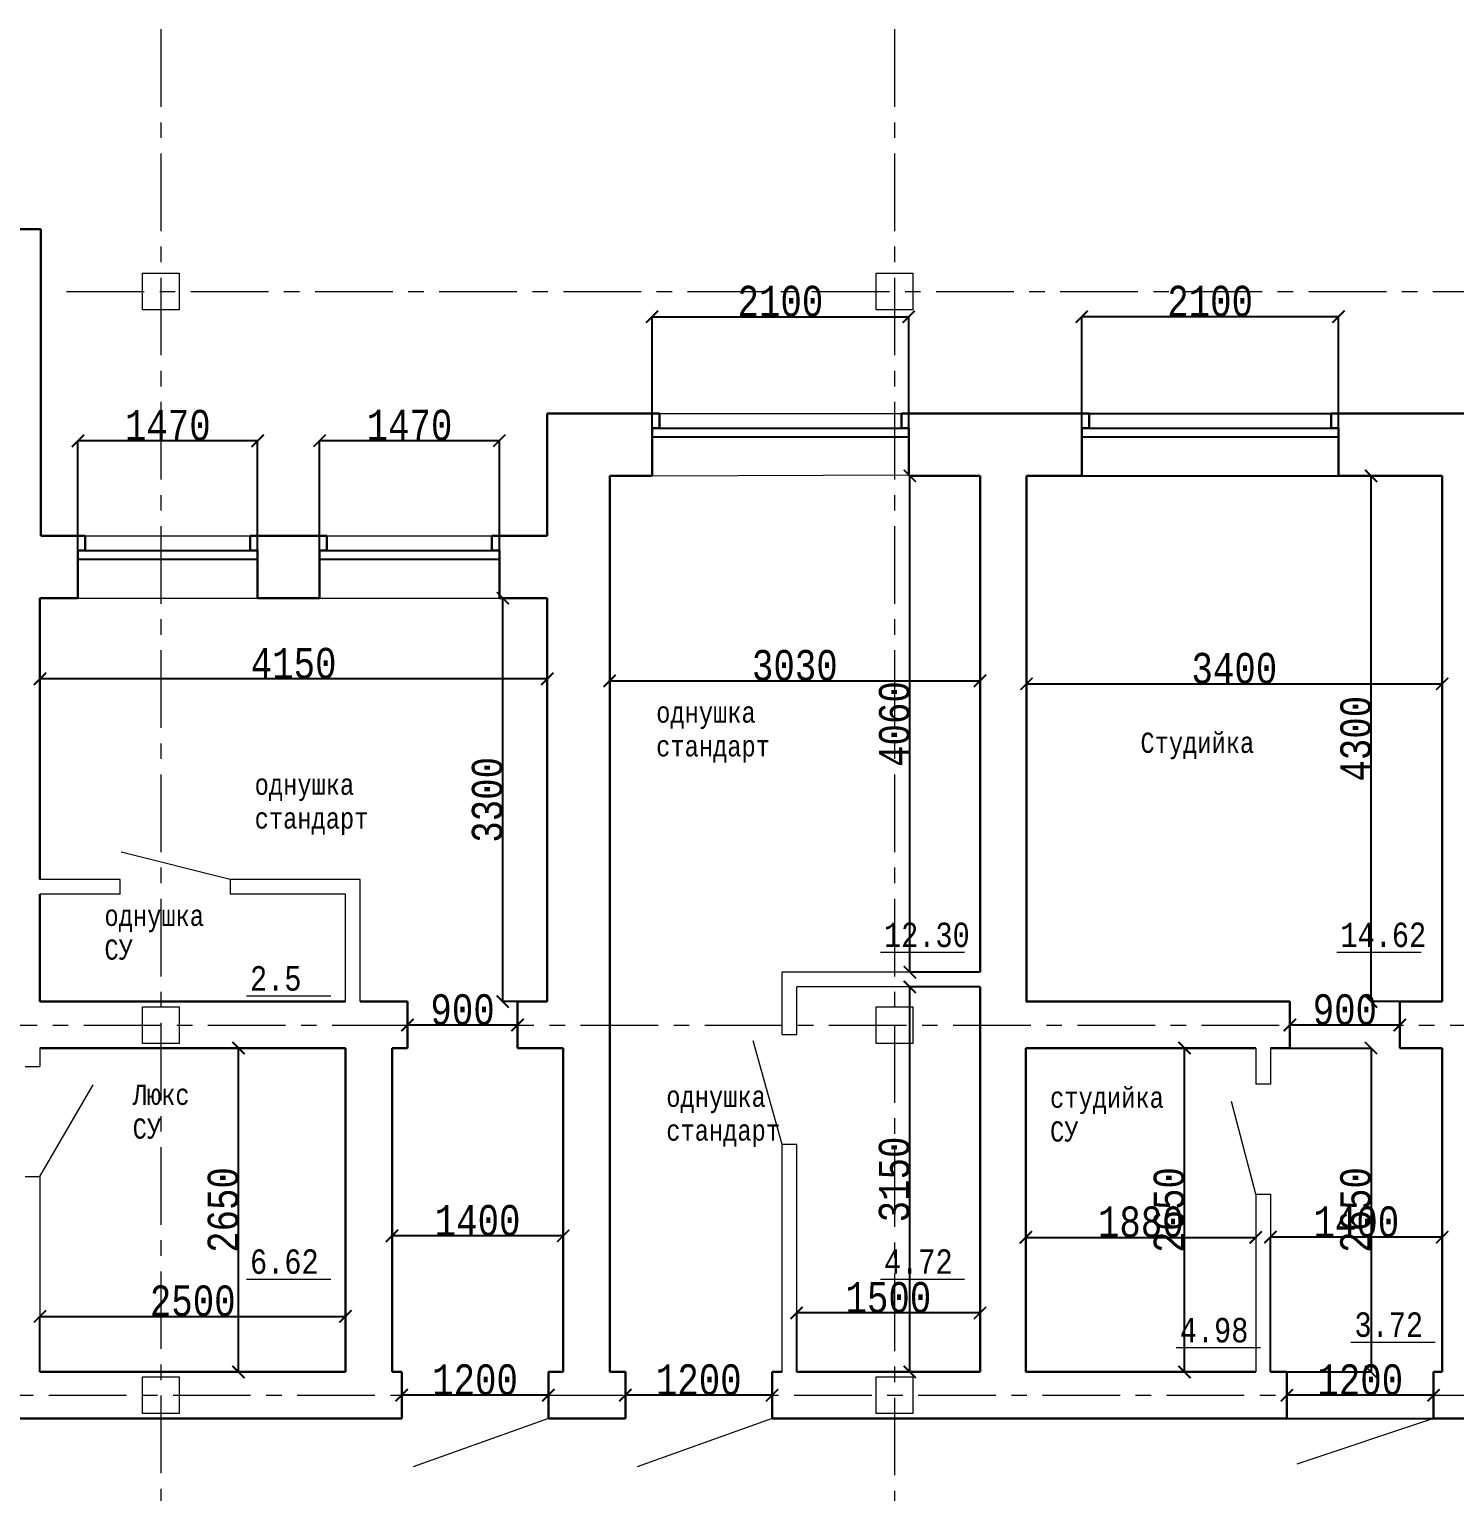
# Model space of a CAD drawing. Header units: millimetres. Extents: x -689206 to 4969298, y -1019800 to 703299.
# Drawn here: x 335477 to 347137, y 689342 to 701305 of the extents above; entities that cross this region are included whole.
import ezdxf

# ---------------------------------------------------------------- set-up
doc = ezdxf.new("R2010")
doc.units = ezdxf.units.MM
doc.linetypes.add('осеваяX2', pattern=[101.6, 63.5, -12.7, 12.7, -12.7])
for name, color, linetype, lineweight in [('несущие', 7, 'Continuous', 30), ('ПЕРЕГОРОДКИ', 252, 'Continuous', 9), ('РАЗМЕРЫ', 7, 'Continuous', 9), ('стены', 7, 'Continuous', 20)]:
    doc.layers.add(name, color=color, linetype=linetype, lineweight=lineweight)
doc.styles.add('Аннотативный', font='isocteur.ttf', dxfattribs={"width": 0.7, "height": 250})
doc.dimstyles.new('Аннотативный', dxfattribs={"dimscale": 0, "dimtxt": 250, "dimasz": 100, "dimexe": 1.25, "dimexo": 0.625, "dimtad": 1, "dimdec": 0, "dimtxsty": 'Аннотативный', "dimblk": 'ARCHTICK', "dimcen": 2.5, "dimadec": 0, "dimazin": 0, "dimtfac": 1, "dimtdec": 0, "dimtmove": 0, "dimatfit": 3, "dimfxl": 1, "dimarcsym": 0})

# ---------------------------------------------------------------- blocks, each defined once
blk = doc.blocks.new('_ArchTick')
at = {"color": 0, "linetype": 'ByBlock', "const_width": 0.15}
blk.add_lwpolyline([(-0.5, -0.5), (0.5, 0.5)], dxfattribs=at)
blk = doc.blocks.new('*D81')
at = {"layer": 'Defpoints', "color": 0, "lineweight": 20, "transparency": 16777216}
for p in [(339350, 696652), (339714, 696652), (339714, 693352)]:
    blk.add_point(p, dxfattribs=at)
at = {"layer": 'стены', "color": 0, "lineweight": -2, "transparency": 16777216}
for p, q in [((339714, 696652), (339349, 696652)), ((339350, 693352), (339350, 696652)), ((339714, 693352), (339349, 693352))]:
    blk.add_line(p, q, dxfattribs=at)
at = {"layer": 'стены', "color": 0, "lineweight": -2, "transparency": 16777216, "xscale": 100, "yscale": 100, "zscale": 100}
for p, rotation in [((339350, 696652), 90), ((339350, 693352), 270)]:
    blk.add_blockref('_ArchTick', p, dxfattribs=dict(at, rotation=rotation))
at = {"layer": 'стены', "color": 0, "lineweight": 13, "transparency": 16777216, "insert": (339224, 695002), "char_height": 250, "attachment_point": 5, "rotation": 90, "style": 'Аннотативный'}
blk.add_mtext('3300', dxfattribs=at)
blk = doc.blocks.new('*D82')
at = {"layer": 'Defpoints', "color": 0, "lineweight": 20, "transparency": 16777216}
for p in [(335564, 696652), (339714, 696652), (335564, 695992)]:
    blk.add_point(p, dxfattribs=at)
at = {"layer": 'стены', "color": 0, "lineweight": -2, "transparency": 16777216}
for p, q in [((335564, 696651), (335564, 695991)), ((339714, 696651), (339714, 695991)), ((339714, 695992), (335564, 695992))]:
    blk.add_line(p, q, dxfattribs=at)
at = {"layer": 'стены', "color": 0, "lineweight": -2, "transparency": 16777216, "xscale": 100, "yscale": 100, "zscale": 100, "rotation": 180}
blk.add_blockref('_ArchTick', (335564, 695992), dxfattribs=at)
at = {"layer": 'стены', "color": 0, "lineweight": -2, "transparency": 16777216, "xscale": 100, "yscale": 100, "zscale": 100}
blk.add_blockref('_ArchTick', (339714, 695992), dxfattribs=at)
at = {"layer": 'стены', "color": 0, "lineweight": 13, "transparency": 16777216, "insert": (337639, 696118), "char_height": 250, "attachment_point": 5, "style": 'Аннотативный'}
blk.add_mtext('4150', dxfattribs=at)
blk = doc.blocks.new('*D83')
at = {"layer": 'Defpoints', "color": 0, "lineweight": 20, "transparency": 16777216}
for p in [(340224, 695975), (343254, 695975), (343254, 695975)]:
    blk.add_point(p, dxfattribs=at)
at = {"layer": 'стены', "color": 0, "lineweight": -2, "transparency": 16777216}
for p, q in [((340224, 695976), (340224, 695977)), ((340224, 695975), (343254, 695975)), ((343254, 695976), (343254, 695977))]:
    blk.add_line(p, q, dxfattribs=at)
at = {"layer": 'стены', "color": 0, "lineweight": -2, "transparency": 16777216, "xscale": 100, "yscale": 100, "zscale": 100, "rotation": 180}
blk.add_blockref('_ArchTick', (340224, 695975), dxfattribs=at)
at = {"layer": 'стены', "color": 0, "lineweight": -2, "transparency": 16777216, "xscale": 100, "yscale": 100, "zscale": 100}
blk.add_blockref('_ArchTick', (343254, 695975), dxfattribs=at)
at = {"layer": 'стены', "color": 0, "lineweight": 13, "transparency": 16777216, "insert": (341739, 696101), "char_height": 250, "attachment_point": 5, "style": 'Аннотативный'}
blk.add_mtext('3030', dxfattribs=at)
blk = doc.blocks.new('*D84')
at = {"layer": 'Defpoints', "color": 0, "lineweight": 20, "transparency": 16777216}
for p in [(342680, 697652), (343254, 697652), (343254, 693592)]:
    blk.add_point(p, dxfattribs=at)
at = {"layer": 'стены', "color": 0, "lineweight": -2, "transparency": 16777216}
for p, q in [((343254, 697652), (342679, 697652)), ((342680, 693592), (342680, 697652)), ((343254, 693592), (342679, 693592))]:
    blk.add_line(p, q, dxfattribs=at)
at = {"layer": 'стены', "color": 0, "lineweight": -2, "transparency": 16777216, "xscale": 100, "yscale": 100, "zscale": 100}
for p, rotation in [((342680, 697652), 90), ((342680, 693592), 270)]:
    blk.add_blockref('_ArchTick', p, dxfattribs=dict(at, rotation=rotation))
at = {"layer": 'стены', "color": 0, "lineweight": 13, "transparency": 16777216, "insert": (342554, 695622), "char_height": 250, "attachment_point": 5, "rotation": 90, "style": 'Аннотативный'}
blk.add_mtext('4060', dxfattribs=at)
blk = doc.blocks.new('*D85')
at = {"layer": 'Defpoints', "color": 0, "lineweight": 20, "transparency": 16777216}
for p in [(338444, 691436), (338444, 690972), (339844, 690972)]:
    blk.add_point(p, dxfattribs=at)
at = {"layer": 'стены', "color": 0, "lineweight": -2, "transparency": 16777216}
for p, q in [((338444, 690972), (338444, 691437)), ((339844, 691436), (338444, 691436)), ((339844, 690972), (339844, 691437))]:
    blk.add_line(p, q, dxfattribs=at)
at = {"layer": 'стены', "color": 0, "lineweight": -2, "transparency": 16777216, "xscale": 100, "yscale": 100, "zscale": 100, "rotation": 180}
blk.add_blockref('_ArchTick', (338444, 691436), dxfattribs=at)
at = {"layer": 'стены', "color": 0, "lineweight": -2, "transparency": 16777216, "xscale": 100, "yscale": 100, "zscale": 100}
blk.add_blockref('_ArchTick', (339844, 691436), dxfattribs=at)
at = {"layer": 'стены', "color": 0, "lineweight": 13, "transparency": 16777216, "insert": (339144, 691561), "char_height": 250, "attachment_point": 5, "style": 'Аннотативный'}
blk.add_mtext('1400', dxfattribs=at)
blk = doc.blocks.new('*D86')
at = {"layer": 'Defpoints', "color": 0, "lineweight": 20, "transparency": 16777216}
for p in [(343634, 695951), (347034, 695951), (347034, 695951)]:
    blk.add_point(p, dxfattribs=at)
at = {"layer": 'стены', "color": 0, "lineweight": -2, "transparency": 16777216}
for p, q in [((343634, 695951), (347034, 695951)), ((343634, 695950), (343634, 695950)), ((347034, 695952), (347034, 695952))]:
    blk.add_line(p, q, dxfattribs=at)
at = {"layer": 'стены', "color": 0, "lineweight": -2, "transparency": 16777216, "xscale": 100, "yscale": 100, "zscale": 100, "rotation": 180}
blk.add_blockref('_ArchTick', (343634, 695951), dxfattribs=at)
at = {"layer": 'стены', "color": 0, "lineweight": -2, "transparency": 16777216, "xscale": 100, "yscale": 100, "zscale": 100}
blk.add_blockref('_ArchTick', (347034, 695951), dxfattribs=at)
at = {"layer": 'стены', "color": 0, "lineweight": 13, "transparency": 16777216, "insert": (345334, 696077), "char_height": 250, "attachment_point": 5, "style": 'Аннотативный'}
blk.add_mtext('3400', dxfattribs=at)
blk = doc.blocks.new('*D87')
at = {"layer": 'Defpoints', "color": 0, "lineweight": 20, "transparency": 16777216}
for p in [(346453, 697652), (347034, 697652), (347034, 693352)]:
    blk.add_point(p, dxfattribs=at)
at = {"layer": 'стены', "color": 0, "lineweight": -2, "transparency": 16777216}
for p, q in [((347034, 697652), (346452, 697652)), ((346453, 693352), (346453, 697652)), ((347034, 693352), (346452, 693352))]:
    blk.add_line(p, q, dxfattribs=at)
at = {"layer": 'стены', "color": 0, "lineweight": -2, "transparency": 16777216, "xscale": 100, "yscale": 100, "zscale": 100}
for p, rotation in [((346453, 697652), 90), ((346453, 693352), 270)]:
    blk.add_blockref('_ArchTick', p, dxfattribs=dict(at, rotation=rotation))
at = {"layer": 'стены', "color": 0, "lineweight": 13, "transparency": 16777216, "insert": (346328, 695502), "char_height": 250, "attachment_point": 5, "rotation": 90, "style": 'Аннотативный'}
blk.add_mtext('4300', dxfattribs=at)
blk = doc.blocks.new('*D88')
at = {"layer": 'Defpoints', "color": 0, "lineweight": 20, "transparency": 16777216}
for p in [(343629, 691423), (345509, 691423), (345509, 691423)]:
    blk.add_point(p, dxfattribs=at)
at = {"layer": 'стены', "color": 0, "lineweight": -2, "transparency": 16777216}
for p, q in [((343629, 691423), (343629, 691422)), ((343629, 691423), (345509, 691423)), ((345509, 691424), (345509, 691425))]:
    blk.add_line(p, q, dxfattribs=at)
at = {"layer": 'стены', "color": 0, "lineweight": -2, "transparency": 16777216, "xscale": 100, "yscale": 100, "zscale": 100, "rotation": 180}
blk.add_blockref('_ArchTick', (343629, 691423), dxfattribs=at)
at = {"layer": 'стены', "color": 0, "lineweight": -2, "transparency": 16777216, "xscale": 100, "yscale": 100, "zscale": 100}
blk.add_blockref('_ArchTick', (345509, 691423), dxfattribs=at)
at = {"layer": 'стены', "color": 0, "transparency": 16777216, "insert": (344569, 691549), "char_height": 250, "attachment_point": 5, "style": 'Аннотативный'}
blk.add_mtext('1880', dxfattribs=at)
blk = doc.blocks.new('*D106')
at = {"layer": 'Defpoints', "color": 0, "lineweight": 20, "transparency": 16777216}
for p in [(344086, 698954), (344086, 697652), (346186, 697652)]:
    blk.add_point(p, dxfattribs=at)
at = {"layer": 'стены', "color": 0, "lineweight": -2, "transparency": 16777216}
for p, q in [((344086, 697652), (344086, 698955)), ((346186, 698954), (344086, 698954)), ((346186, 697652), (346186, 698955))]:
    blk.add_line(p, q, dxfattribs=at)
at = {"layer": 'стены', "color": 0, "lineweight": -2, "transparency": 16777216, "xscale": 100, "yscale": 100, "zscale": 100, "rotation": 180}
blk.add_blockref('_ArchTick', (344086, 698954), dxfattribs=at)
at = {"layer": 'стены', "color": 0, "lineweight": -2, "transparency": 16777216, "xscale": 100, "yscale": 100, "zscale": 100}
blk.add_blockref('_ArchTick', (346186, 698954), dxfattribs=at)
at = {"layer": 'стены', "color": 0, "lineweight": 13, "transparency": 16777216, "insert": (345136, 699080), "char_height": 250, "attachment_point": 5, "style": 'Аннотативный'}
blk.add_mtext('2100', dxfattribs=at)
blk = doc.blocks.new('*D107')
at = {"layer": 'Defpoints', "color": 0, "lineweight": 20, "transparency": 16777216}
for p in [(342671, 698954), (340571, 697652), (342671, 697661)]:
    blk.add_point(p, dxfattribs=at)
at = {"layer": 'стены', "color": 0, "lineweight": -2, "transparency": 16777216}
for p, q in [((340571, 697652), (340571, 698955)), ((340571, 698954), (342671, 698954)), ((342671, 697662), (342671, 698955))]:
    blk.add_line(p, q, dxfattribs=at)
at = {"layer": 'стены', "color": 0, "lineweight": -2, "transparency": 16777216, "xscale": 100, "yscale": 100, "zscale": 100, "rotation": 180}
blk.add_blockref('_ArchTick', (340571, 698954), dxfattribs=at)
at = {"layer": 'стены', "color": 0, "lineweight": -2, "transparency": 16777216, "xscale": 100, "yscale": 100, "zscale": 100}
blk.add_blockref('_ArchTick', (342671, 698954), dxfattribs=at)
at = {"layer": 'стены', "color": 0, "lineweight": 13, "transparency": 16777216, "insert": (341621, 699080), "char_height": 250, "attachment_point": 5, "style": 'Аннотативный'}
blk.add_mtext('2100', dxfattribs=at)
blk = doc.blocks.new('*D108')
at = {"layer": 'Defpoints', "color": 0, "lineweight": 20, "transparency": 16777216}
for p in [(335875, 697939), (335875, 696652), (337345, 696652)]:
    blk.add_point(p, dxfattribs=at)
at = {"layer": 'стены', "color": 0, "lineweight": -2, "transparency": 16777216}
for p, q in [((335875, 696652), (335875, 697940)), ((337345, 697939), (335875, 697939)), ((337345, 696652), (337345, 697940))]:
    blk.add_line(p, q, dxfattribs=at)
at = {"layer": 'стены', "color": 0, "lineweight": -2, "transparency": 16777216, "xscale": 100, "yscale": 100, "zscale": 100, "rotation": 180}
blk.add_blockref('_ArchTick', (335875, 697939), dxfattribs=at)
at = {"layer": 'стены', "color": 0, "lineweight": -2, "transparency": 16777216, "xscale": 100, "yscale": 100, "zscale": 100}
blk.add_blockref('_ArchTick', (337345, 697939), dxfattribs=at)
at = {"layer": 'стены', "color": 0, "lineweight": 13, "transparency": 16777216, "insert": (336610, 698065), "char_height": 250, "attachment_point": 5, "style": 'Аннотативный'}
blk.add_mtext('1470', dxfattribs=at)
blk = doc.blocks.new('*D207')
at = {"layer": 'Defpoints', "color": 0, "lineweight": 20, "transparency": 16777216}
for p in [(338064, 690777), (335564, 690322), (338064, 690322)]:
    blk.add_point(p, dxfattribs=at)
at = {"layer": 'ПЕРЕГОРОДКИ', "color": 0, "lineweight": -2, "transparency": 16777216}
for p, q in [((335564, 690323), (335564, 690779)), ((335564, 690777), (338064, 690777)), ((338064, 690323), (338064, 690779))]:
    blk.add_line(p, q, dxfattribs=at)
at = {"layer": 'ПЕРЕГОРОДКИ', "color": 0, "lineweight": -2, "transparency": 16777216, "xscale": 100, "yscale": 100, "zscale": 100, "rotation": 180}
blk.add_blockref('_ArchTick', (335564, 690777), dxfattribs=at)
at = {"layer": 'ПЕРЕГОРОДКИ', "color": 0, "lineweight": -2, "transparency": 16777216, "xscale": 100, "yscale": 100, "zscale": 100}
blk.add_blockref('_ArchTick', (338064, 690777), dxfattribs=at)
at = {"layer": 'ПЕРЕГОРОДКИ', "color": 0, "lineweight": 13, "transparency": 16777216, "insert": (336814, 690903), "char_height": 250, "attachment_point": 5, "style": 'Аннотативный'}
blk.add_mtext('2500', dxfattribs=at)
blk = doc.blocks.new('*D208')
at = {"layer": 'Defpoints', "color": 0, "lineweight": 20, "transparency": 16777216}
for p in [(337188, 692972), (338064, 692972), (338064, 690322)]:
    blk.add_point(p, dxfattribs=at)
at = {"layer": 'ПЕРЕГОРОДКИ', "color": 0, "lineweight": -2, "transparency": 16777216}
for p, q in [((338064, 692972), (337187, 692972)), ((337188, 690322), (337188, 692972)), ((338064, 690322), (337187, 690322))]:
    blk.add_line(p, q, dxfattribs=at)
at = {"layer": 'ПЕРЕГОРОДКИ', "color": 0, "lineweight": -2, "transparency": 16777216, "xscale": 100, "yscale": 100, "zscale": 100}
for p, rotation in [((337188, 692972), 90), ((337188, 690322), 270)]:
    blk.add_blockref('_ArchTick', p, dxfattribs=dict(at, rotation=rotation))
at = {"layer": 'ПЕРЕГОРОДКИ', "color": 0, "lineweight": 13, "transparency": 16777216, "insert": (337063, 691647), "char_height": 250, "attachment_point": 5, "rotation": 90, "style": 'Аннотативный'}
blk.add_mtext('2650', dxfattribs=at)
blk = doc.blocks.new('*D209')
at = {"layer": 'Defpoints', "color": 0, "lineweight": 20, "transparency": 16777216}
for p in [(341754, 690805), (341754, 690322), (343254, 690322)]:
    blk.add_point(p, dxfattribs=at)
at = {"layer": 'ПЕРЕГОРОДКИ', "color": 0, "lineweight": -2, "transparency": 16777216}
for p, q in [((341754, 690323), (341754, 690807)), ((343254, 690805), (341754, 690805)), ((343254, 690323), (343254, 690807))]:
    blk.add_line(p, q, dxfattribs=at)
at = {"layer": 'ПЕРЕГОРОДКИ', "color": 0, "lineweight": -2, "transparency": 16777216, "xscale": 100, "yscale": 100, "zscale": 100, "rotation": 180}
blk.add_blockref('_ArchTick', (341754, 690805), dxfattribs=at)
at = {"layer": 'ПЕРЕГОРОДКИ', "color": 0, "lineweight": -2, "transparency": 16777216, "xscale": 100, "yscale": 100, "zscale": 100}
blk.add_blockref('_ArchTick', (343254, 690805), dxfattribs=at)
at = {"layer": 'ПЕРЕГОРОДКИ', "color": 0, "lineweight": 13, "transparency": 16777216, "insert": (342504, 690931), "char_height": 250, "attachment_point": 5, "style": 'Аннотативный'}
blk.add_mtext('1500', dxfattribs=at)
blk = doc.blocks.new('*D210')
at = {"layer": 'Defpoints', "color": 0, "lineweight": 20, "transparency": 16777216}
for p in [(343629, 692972), (344926, 692972), (343629, 690322)]:
    blk.add_point(p, dxfattribs=at)
at = {"layer": 'ПЕРЕГОРОДКИ', "color": 0, "lineweight": -2, "transparency": 16777216}
for p, q in [((343630, 692972), (344928, 692972)), ((344926, 690322), (344926, 692972)), ((343630, 690322), (344928, 690322))]:
    blk.add_line(p, q, dxfattribs=at)
at = {"layer": 'ПЕРЕГОРОДКИ', "color": 0, "lineweight": -2, "transparency": 16777216, "xscale": 100, "yscale": 100, "zscale": 100}
for p, rotation in [((344926, 692972), 90), ((344926, 690322), 270)]:
    blk.add_blockref('_ArchTick', p, dxfattribs=dict(at, rotation=rotation))
at = {"layer": 'ПЕРЕГОРОДКИ', "color": 0, "transparency": 16777216, "insert": (344801, 691647), "char_height": 250, "attachment_point": 5, "rotation": 90, "style": 'Аннотативный'}
blk.add_mtext('2650', dxfattribs=at)
blk = doc.blocks.new('*D211')
at = {"layer": 'Defpoints', "color": 0, "lineweight": 20, "transparency": 16777216}
for p in [(342679, 693472), (343254, 693472), (343254, 690322)]:
    blk.add_point(p, dxfattribs=at)
at = {"layer": 'ПЕРЕГОРОДКИ', "color": 0, "lineweight": -2, "transparency": 16777216}
for p, q in [((343254, 693472), (342678, 693472)), ((342679, 690322), (342679, 693472)), ((343254, 690322), (342678, 690322))]:
    blk.add_line(p, q, dxfattribs=at)
at = {"layer": 'ПЕРЕГОРОДКИ', "color": 0, "lineweight": -2, "transparency": 16777216, "xscale": 100, "yscale": 100, "zscale": 100}
for p, rotation in [((342679, 693472), 90), ((342679, 690322), 270)]:
    blk.add_blockref('_ArchTick', p, dxfattribs=dict(at, rotation=rotation))
at = {"layer": 'ПЕРЕГОРОДКИ', "color": 0, "lineweight": 13, "transparency": 16777216, "insert": (342553, 691897), "char_height": 250, "attachment_point": 5, "rotation": 90, "style": 'Аннотативный'}
blk.add_mtext('3150', dxfattribs=at)
blk = doc.blocks.new('*D212')
at = {"layer": 'Defpoints', "color": 0, "lineweight": 20, "transparency": 16777216}
for p in [(345629, 692972), (345629, 690322), (346452, 690322)]:
    blk.add_point(p, dxfattribs=at)
at = {"layer": 'ПЕРЕГОРОДКИ', "color": 0, "lineweight": -2, "transparency": 16777216}
for p, q in [((345630, 692972), (346453, 692972)), ((346452, 692972), (346452, 690322)), ((345630, 690322), (346453, 690322))]:
    blk.add_line(p, q, dxfattribs=at)
at = {"layer": 'ПЕРЕГОРОДКИ', "color": 0, "lineweight": -2, "transparency": 16777216, "xscale": 100, "yscale": 100, "zscale": 100}
for p, rotation in [((346452, 692972), 90), ((346452, 690322), 270)]:
    blk.add_blockref('_ArchTick', p, dxfattribs=dict(at, rotation=rotation))
at = {"layer": 'ПЕРЕГОРОДКИ', "color": 0, "transparency": 16777216, "insert": (346327, 691647), "char_height": 250, "attachment_point": 5, "rotation": 90, "style": 'Аннотативный'}
blk.add_mtext('2650', dxfattribs=at)
blk = doc.blocks.new('*D213')
at = {"layer": 'Defpoints', "color": 0, "lineweight": 20, "transparency": 16777216}
for p in [(345629, 691425), (345629, 690322), (347034, 690322)]:
    blk.add_point(p, dxfattribs=at)
at = {"layer": 'ПЕРЕГОРОДКИ', "color": 0, "lineweight": -2, "transparency": 16777216}
for p, q in [((345629, 690323), (345629, 691426)), ((347034, 691425), (345629, 691425)), ((347034, 690323), (347034, 691426))]:
    blk.add_line(p, q, dxfattribs=at)
at = {"layer": 'ПЕРЕГОРОДКИ', "color": 0, "lineweight": -2, "transparency": 16777216, "xscale": 100, "yscale": 100, "zscale": 100, "rotation": 180}
blk.add_blockref('_ArchTick', (345629, 691425), dxfattribs=at)
at = {"layer": 'ПЕРЕГОРОДКИ', "color": 0, "lineweight": -2, "transparency": 16777216, "xscale": 100, "yscale": 100, "zscale": 100}
blk.add_blockref('_ArchTick', (347034, 691425), dxfattribs=at)
at = {"layer": 'ПЕРЕГОРОДКИ', "color": 0, "transparency": 16777216, "insert": (346332, 691550), "char_height": 250, "attachment_point": 5, "style": 'Аннотативный'}
blk.add_mtext('1400', dxfattribs=at)
blk = doc.blocks.new('*D225')
at = {"layer": 'Defpoints', "color": 0, "lineweight": 20, "transparency": 16777216}
for p in [(337852, 697940), (337852, 696652), (339322, 696652)]:
    blk.add_point(p, dxfattribs=at)
at = {"layer": 'несущие', "color": 0, "lineweight": -2, "transparency": 16777216}
for p, q in [((337852, 696652), (337852, 697942)), ((339322, 697940), (337852, 697940)), ((339322, 696652), (339322, 697942))]:
    blk.add_line(p, q, dxfattribs=at)
at = {"layer": 'несущие', "color": 0, "lineweight": -2, "transparency": 16777216, "xscale": 100, "yscale": 100, "zscale": 100, "rotation": 180}
blk.add_blockref('_ArchTick', (337852, 697940), dxfattribs=at)
at = {"layer": 'несущие', "color": 0, "lineweight": -2, "transparency": 16777216, "xscale": 100, "yscale": 100, "zscale": 100}
blk.add_blockref('_ArchTick', (339322, 697940), dxfattribs=at)
at = {"layer": 'несущие', "color": 0, "lineweight": 13, "transparency": 16777216, "insert": (338587, 698066), "char_height": 250, "attachment_point": 5, "style": 'Аннотативный'}
blk.add_mtext('1470', dxfattribs=at)
blk = doc.blocks.new('*D265')
at = {"layer": 'Defpoints', "color": 0, "linetype": 'ByBlock', "lineweight": 20, "transparency": 16777216}
for p in [(338571, 693160), (338571, 693160), (339471, 693160)]:
    blk.add_point(p, dxfattribs=at)
at = {"layer": 'РАЗМЕРЫ', "color": 0, "linetype": 'ByBlock', "lineweight": -2, "transparency": 16777216}
for p, q in [((338571, 693160), (338571, 693161)), ((339471, 693160), (338571, 693160)), ((339471, 693160), (339471, 693161))]:
    blk.add_line(p, q, dxfattribs=at)
at = {"layer": 'РАЗМЕРЫ', "color": 0, "linetype": 'ByBlock', "lineweight": -2, "transparency": 16777216, "xscale": 100, "yscale": 100, "zscale": 100, "rotation": 180}
blk.add_blockref('_ArchTick', (338571, 693160), dxfattribs=at)
at = {"layer": 'РАЗМЕРЫ', "color": 0, "linetype": 'ByBlock', "lineweight": -2, "transparency": 16777216, "xscale": 100, "yscale": 100, "zscale": 100}
blk.add_blockref('_ArchTick', (339471, 693160), dxfattribs=at)
at = {"layer": 'РАЗМЕРЫ', "color": 0, "linetype": 'ByBlock', "lineweight": 13, "transparency": 16777216, "insert": (339021, 693285), "char_height": 250, "attachment_point": 5, "style": 'Аннотативный'}
blk.add_mtext('900', dxfattribs=at)
blk = doc.blocks.new('*D266')
at = {"layer": 'Defpoints', "color": 0, "linetype": 'ByBlock', "lineweight": 20, "transparency": 16777216}
for p in [(338523, 690132), (338523, 690132), (339723, 690132)]:
    blk.add_point(p, dxfattribs=at)
at = {"layer": 'РАЗМЕРЫ', "color": 0, "linetype": 'ByBlock', "lineweight": -2, "transparency": 16777216}
for p, q in [((338523, 690133), (338523, 690134)), ((339723, 690132), (338523, 690132)), ((339723, 690133), (339723, 690134))]:
    blk.add_line(p, q, dxfattribs=at)
at = {"layer": 'РАЗМЕРЫ', "color": 0, "linetype": 'ByBlock', "lineweight": -2, "transparency": 16777216, "xscale": 100, "yscale": 100, "zscale": 100, "rotation": 180}
blk.add_blockref('_ArchTick', (338523, 690132), dxfattribs=at)
at = {"layer": 'РАЗМЕРЫ', "color": 0, "linetype": 'ByBlock', "lineweight": -2, "transparency": 16777216, "xscale": 100, "yscale": 100, "zscale": 100}
blk.add_blockref('_ArchTick', (339723, 690132), dxfattribs=at)
at = {"layer": 'РАЗМЕРЫ', "color": 0, "linetype": 'ByBlock', "lineweight": 13, "transparency": 16777216, "insert": (339123, 690258), "char_height": 250, "attachment_point": 5, "style": 'Аннотативный'}
blk.add_mtext('1200', dxfattribs=at)
blk = doc.blocks.new('*D267')
at = {"layer": 'Defpoints', "color": 0, "linetype": 'ByBlock', "lineweight": 20, "transparency": 16777216}
for p in [(345764, 690132), (345764, 690132), (346964, 690132)]:
    blk.add_point(p, dxfattribs=at)
at = {"layer": 'РАЗМЕРЫ', "color": 0, "linetype": 'ByBlock', "lineweight": -2, "transparency": 16777216}
for p, q in [((345764, 690133), (345764, 690134)), ((346964, 690132), (345764, 690132)), ((346964, 690133), (346964, 690134))]:
    blk.add_line(p, q, dxfattribs=at)
at = {"layer": 'РАЗМЕРЫ', "color": 0, "linetype": 'ByBlock', "lineweight": -2, "transparency": 16777216, "xscale": 100, "yscale": 100, "zscale": 100, "rotation": 180}
blk.add_blockref('_ArchTick', (345764, 690132), dxfattribs=at)
at = {"layer": 'РАЗМЕРЫ', "color": 0, "linetype": 'ByBlock', "lineweight": -2, "transparency": 16777216, "xscale": 100, "yscale": 100, "zscale": 100}
blk.add_blockref('_ArchTick', (346964, 690132), dxfattribs=at)
at = {"layer": 'РАЗМЕРЫ', "color": 0, "linetype": 'ByBlock', "lineweight": 13, "transparency": 16777216, "insert": (346364, 690258), "char_height": 250, "attachment_point": 5, "style": 'Аннотативный'}
blk.add_mtext('1200', dxfattribs=at)
blk = doc.blocks.new('*D269')
at = {"layer": 'Defpoints', "color": 0, "linetype": 'ByBlock', "lineweight": 20, "transparency": 16777216}
for p in [(345788, 693160), (345788, 693160), (346688, 693160)]:
    blk.add_point(p, dxfattribs=at)
at = {"layer": 'РАЗМЕРЫ', "color": 0, "linetype": 'ByBlock', "lineweight": -2, "transparency": 16777216}
for p, q in [((345788, 693160), (345788, 693161)), ((346688, 693160), (345788, 693160)), ((346688, 693160), (346688, 693161))]:
    blk.add_line(p, q, dxfattribs=at)
at = {"layer": 'РАЗМЕРЫ', "color": 0, "linetype": 'ByBlock', "lineweight": -2, "transparency": 16777216, "xscale": 100, "yscale": 100, "zscale": 100, "rotation": 180}
blk.add_blockref('_ArchTick', (345788, 693160), dxfattribs=at)
at = {"layer": 'РАЗМЕРЫ', "color": 0, "linetype": 'ByBlock', "lineweight": -2, "transparency": 16777216, "xscale": 100, "yscale": 100, "zscale": 100}
blk.add_blockref('_ArchTick', (346688, 693160), dxfattribs=at)
at = {"layer": 'РАЗМЕРЫ', "color": 0, "linetype": 'ByBlock', "lineweight": 13, "transparency": 16777216, "insert": (346238, 693285), "char_height": 250, "attachment_point": 5, "style": 'Аннотативный'}
blk.add_mtext('900', dxfattribs=at)
blk = doc.blocks.new('*D278')
at = {"layer": 'Defpoints', "color": 0, "linetype": 'ByBlock', "lineweight": 20, "transparency": 16777216}
for p in [(340353, 690132), (340353, 690132), (341553, 690132)]:
    blk.add_point(p, dxfattribs=at)
at = {"layer": 'РАЗМЕРЫ', "color": 0, "linetype": 'ByBlock', "lineweight": -2, "transparency": 16777216}
for p, q in [((340353, 690133), (340353, 690134)), ((341553, 690132), (340353, 690132)), ((341553, 690133), (341553, 690134))]:
    blk.add_line(p, q, dxfattribs=at)
at = {"layer": 'РАЗМЕРЫ', "color": 0, "linetype": 'ByBlock', "lineweight": -2, "transparency": 16777216, "xscale": 100, "yscale": 100, "zscale": 100, "rotation": 180}
blk.add_blockref('_ArchTick', (340353, 690132), dxfattribs=at)
at = {"layer": 'РАЗМЕРЫ', "color": 0, "linetype": 'ByBlock', "lineweight": -2, "transparency": 16777216, "xscale": 100, "yscale": 100, "zscale": 100}
blk.add_blockref('_ArchTick', (341553, 690132), dxfattribs=at)
at = {"layer": 'РАЗМЕРЫ', "color": 0, "linetype": 'ByBlock', "lineweight": 13, "transparency": 16777216, "insert": (340953, 690258), "char_height": 250, "attachment_point": 5, "style": 'Аннотативный'}
blk.add_mtext('1200', dxfattribs=at)
blk = doc.blocks.new('*D286')
at = {"layer": 'Defpoints', "color": 0, "linetype": 'ByBlock', "lineweight": 20, "transparency": 16777216}
for p in [(342554, 689942), (348379, 689942), (342554, 672298)]:
    blk.add_point(p, dxfattribs=at)
at = {"layer": 'РАЗМЕРЫ', "color": 0, "linetype": 'ByBlock', "lineweight": -2, "transparency": 16777216}
for p, q in [((342555, 689942), (348380, 689942)), ((348379, 672298), (348379, 689942)), ((342555, 672298), (348380, 672298))]:
    blk.add_line(p, q, dxfattribs=at)
at = {"layer": 'РАЗМЕРЫ', "color": 0, "linetype": 'ByBlock', "lineweight": -2, "transparency": 16777216, "xscale": 100, "yscale": 100, "zscale": 100}
for p, rotation in [((348379, 689942), 90), ((348379, 672298), 270)]:
    blk.add_blockref('_ArchTick', p, dxfattribs=dict(at, rotation=rotation))
at = {"layer": 'РАЗМЕРЫ', "color": 0, "linetype": 'ByBlock', "lineweight": 13, "transparency": 16777216, "insert": (348253, 681120), "char_height": 250, "attachment_point": 5, "rotation": 90, "style": 'Аннотативный'}
blk.add_mtext('17645', dxfattribs=at)

msp = doc.modelspace()

# ---------------------------------------------------------------- linework, layer by layer
at = {"layer": 'несущие', "color": 18, "linetype": 'ByBlock', "lineweight": 30, "true_color": 0x000000}
msp.add_line((334670.6, 699669.8), (335572.3, 699669.8), dxfattribs=at)
at = {"layer": 'несущие', "color": 0}
for p, q in [((338064.3, 690971.8), (338064.3, 690322.4)), ((338444.3, 690971.8), (338444.3, 690322.4)), ((339844.3, 690971.8), (339844.3, 690322.4)), ((340224.3, 690971.8), (340224.3, 690322.4)), ((343254.3, 690971.8), (343254.3, 690322.4)), ((343629.3, 690971.8), (343629.3, 690322.4)), ((347034.3, 690971.8), (347034.3, 690322.4)), ((335564.3, 690322.4), (338064.3, 690322.4)), ((338444.3, 690322.4), (338523, 690322.4)), ((338523, 690322.4), (338523, 689942.4)), ((339723, 690322.4), (339844.3, 690322.4)), ((340224.3, 690322.4), (340352.7, 690322.4)), ((341552.7, 690322.4), (341552.7, 689942.4)), ((341552.7, 690322.4), (341634.3, 690322.4)), ((341754.3, 690322.4), (343254.3, 690322.4)), ((343629.3, 690322.4), (345509.3, 690322.4)), ((345629.3, 690322.4), (345764, 690322.4)), ((345764, 690322.4), (345764, 689942.4)), ((346964, 690322.4), (346964, 689942.4)), ((346964, 690322.4), (347034.3, 690322.4)), ((338523, 689942.4), (335276.8, 689942.4)), ((340352.7, 689942.4), (339723, 689942.4)), ((345764, 689942.4), (341552.7, 689942.4)), ((347499.6, 689942.4), (346964, 689942.4))]:
    msp.add_line(p, q, dxfattribs=at)
at = {"layer": 'РАЗМЕРЫ'}
for p, q in [((340630.7, 698161.8), (342610.7, 698161.8)), ((340570.7, 697651.8), (342670.7, 697661.2)), ((335935, 697161.8), (337285, 697161.8)), ((337911.8, 697161.8), (339261.8, 697161.8)), ((335875, 696651.8), (337345, 696651.8)), ((337851.8, 696651.8), (339321.8, 696651.8))]:
    msp.add_line(p, q, dxfattribs=at)
at = {"layer": 'РАЗМЕРЫ', "color": 114, "true_color": 0x139b48}
for p, q in [((342438.9, 693755.2), (343128.1, 693755.2)), ((346172.5, 693755.2), (346861.8, 693755.2)), ((337253.1, 693398.9), (337942.4, 693398.9)), ((337253.1, 691082.1), (337942.4, 691082.1)), ((342438.9, 691082.1), (343128.1, 691082.1)), ((344858.3, 690521.5), (345547.6, 690521.5)), ((346287.2, 690566.8), (346976.5, 690566.8))]:
    msp.add_line(p, q, dxfattribs=at)
at = {"layer": 'стены', "color": 1, "linetype": 'осеваяX2', "lineweight": 15, "ltscale": 10}
for p, q in [((336554.2, 701305.3), (336554.2, 657157.8)), ((342554.2, 701305.3), (342554.2, 693311.8)), ((335782.3, 699159.8), (384704.2, 699159.8)), ((312554.2, 693159.8), (384704.2, 693159.8)), ((342554.2, 693159.8), (342554.2, 657157.8)), ((312268.6, 690132.4), (384418.6, 690132.4))]:
    msp.add_line(p, q, dxfattribs=at)
at = {"layer": 'стены', "color": 7, "lineweight": 30, "true_color": 0xffffff}
msp.add_line((334670.6, 699669.8), (335572.3, 699669.8), dxfattribs=at)
at = {"layer": 'стены', "lineweight": 30}
for p, q in [((335572.3, 699669.8), (335572.3, 697161.8)), ((339714.3, 698161.8), (339714.3, 697161.8)), ((339714.3, 698161.8), (340630.7, 698161.8)), ((340630.7, 698041.8), (340630.7, 698161.8)), ((342610.7, 698041.8), (342610.7, 698161.8)), ((342610.7, 698161.8), (344146.1, 698161.8)), ((344146.1, 698041.8), (344146.1, 698161.8)), ((346126.1, 698041.8), (346126.1, 698161.8)), ((346126.1, 698161.8), (347544.3, 698161.8)), ((340570.7, 698041.8), (340630.7, 698041.8)), ((340570.7, 698041.8), (340570.7, 697651.8)), ((342670.7, 698041.8), (342610.7, 698041.8)), ((342670.7, 698041.8), (342670.7, 697651.8)), ((344086.1, 698041.8), (344146.1, 698041.8)), ((344086.1, 698041.8), (344086.1, 697651.8)), ((346186.1, 698041.8), (346126.1, 698041.8)), ((346186.1, 698041.8), (346186.1, 697651.8)), ((340224.3, 697651.8), (340224.3, 690971.8)), ((340224.3, 697651.8), (340570.7, 697651.8)), ((342670.7, 697651.8), (343254.3, 697651.8)), ((343254.3, 697651.8), (343254.3, 693591.8)), ((343634.3, 697651.8), (344086.1, 697651.8)), ((343634.3, 697651.8), (343634.3, 693351.8)), ((346186.1, 697651.8), (347034.3, 697651.8)), ((347034.3, 693351.8), (347034.3, 697651.8)), ((335564.3, 694351.8), (335564.3, 696651.8)), ((335564.3, 696651.8), (335875, 696651.8)), ((337345, 696651.8), (337851.8, 696651.8)), ((339321.8, 696651.8), (339714.3, 696651.8)), ((339714.3, 696651.8), (339714.3, 693351.8)), ((335564.3, 693351.8), (335564.3, 694231.8)), ((343254.3, 693471.8), (343254.3, 690971.8)), ((343254.3, 690971.8), (343254.3, 693471.8)), ((338064.3, 693351.8), (335564.3, 693351.8)), ((338570.7, 693351.8), (338184.3, 693351.8)), ((338570.7, 692971.8), (338570.7, 693351.8)), ((339564.3, 693351.8), (339470.7, 693351.8)), ((339470.7, 693351.8), (339470.7, 692971.8)), ((339564.3, 693351.8), (339714.3, 693351.8)), ((343629.3, 693351.8), (345787.9, 693351.8)), ((345787.9, 693351.8), (345787.9, 692971.8)), ((346687.9, 693351.8), (347034.3, 693351.8)), ((346687.9, 692971.8), (346687.9, 693351.8)), ((338064.3, 692971.8), (335564.3, 692971.8)), ((335564.3, 692971.8), (337692.3, 692971.8)), ((338064.3, 690971.8), (338064.3, 692971.8)), ((338570.7, 692971.8), (338444.3, 692971.8)), ((338444.3, 690971.8), (338444.3, 692971.8)), ((338444.3, 692971.8), (338444.3, 691571.8)), ((338444.3, 692971.8), (338570.7, 692971.8)), ((339844.3, 692971.8), (339470.7, 692971.8)), ((339470.7, 692971.8), (339844.3, 692971.8)), ((339844.3, 692971.8), (339844.3, 690971.8)), ((343629.3, 692971.8), (343629.3, 690971.8)), ((343629.3, 692971.8), (345509.3, 692971.8)), ((345629.3, 692971.8), (345787.9, 692971.8)), ((346687.9, 692971.8), (347034.3, 692971.8)), ((347034.3, 690971.8), (347034.3, 692971.8)), ((339723, 689942.4), (339723, 690322.4)), ((340352.7, 690322.4), (340352.7, 689942.4))]:
    msp.add_line(p, q, dxfattribs=at)
at = {"layer": 'стены', "lineweight": 25}
for p, q in [((344146.1, 698161.8), (346126.1, 698161.8)), ((340630.7, 698041.8), (342610.7, 698041.8)), ((344146.1, 698041.8), (346126.1, 698041.8)), ((340570.7, 697971.8), (342670.7, 697971.8)), ((344086.1, 697971.8), (346186.1, 697971.8)), ((344086.1, 697651.8), (346186.1, 697651.8)), ((335875, 696971.8), (337345, 696971.8)), ((335935, 697041.8), (337285, 697041.8)), ((337851.8, 696971.8), (339321.8, 696971.8)), ((337911.8, 697041.8), (339261.8, 697041.8))]:
    msp.add_line(p, q, dxfattribs=at)
at = {"layer": 'стены', "color": 152, "lineweight": 30, "true_color": 0x2776bb}
for p, q in [((340570.7, 697651.8), (340570.7, 698011.8)), ((342670.7, 698011.8), (342670.7, 697651.8)), ((344086.1, 697651.8), (344086.1, 698011.8)), ((346186.1, 698011.8), (346186.1, 697651.8)), ((335875, 696651.8), (335875, 697011.8)), ((337345, 697011.8), (337345, 696651.8))]:
    msp.add_line(p, q, dxfattribs=at)
at = {"layer": 'стены', "color": 18, "lineweight": 30, "true_color": 0x000000}
for p, q in [((335935, 697161.8), (335572.3, 697161.8)), ((335935, 697041.8), (335935, 697161.8)), ((337285, 697041.8), (337285, 697161.8)), ((337911.8, 697161.8), (337285, 697161.8)), ((337911.8, 697041.8), (337911.8, 697161.8)), ((339714.3, 697161.8), (339261.8, 697161.8)), ((339261.8, 697041.8), (339261.8, 697161.8)), ((335875, 697041.8), (335935, 697041.8)), ((335875, 697041.8), (335875, 696651.8)), ((337285, 697041.8), (337345, 697041.8)), ((337345, 697041.8), (337345, 696651.8)), ((337851.8, 697041.8), (337911.8, 697041.8)), ((337851.8, 697041.8), (337851.8, 696651.8)), ((339261.8, 697041.8), (339321.8, 697041.8)), ((339321.8, 697041.8), (339321.8, 696651.8))]:
    msp.add_line(p, q, dxfattribs=at)
at = {"layer": 'стены', "color": 4, "lineweight": 25}
for p, q in [((339261.8, 697041.8), (339261.8, 697161.8)), ((339321.8, 697041.8), (339321.8, 696651.8))]:
    msp.add_line(p, q, dxfattribs=at)
at = {"layer": 'стены'}
for p, q in [((337121.2, 694351.8), (336229, 694574.7)), ((336221.2, 694351.8), (335564.3, 694351.8)), ((336221.2, 694231.8), (336221.2, 694351.8)), ((338184.3, 694351.8), (337121.2, 694351.8)), ((337121.2, 694351.8), (337121.2, 694231.8)), ((338184.3, 693351.8), (338184.3, 694351.8)), ((336221.2, 694231.8), (335564.3, 694231.8)), ((338064.3, 694231.8), (337121.2, 694231.8)), ((338064.3, 693351.8), (338064.3, 694231.8)), ((338064.3, 693351.8), (338064.3, 693751.8)), ((341634.3, 693082), (341634.3, 693591.8)), ((343254.3, 693591.8), (341634.3, 693591.8)), ((341634.3, 693082), (341634.3, 693469.1)), ((341754.3, 693082), (341754.3, 693471.8)), ((343254.3, 693471.8), (341754.3, 693471.8)), ((343254.3, 693159.8), (343254.3, 693151.8)), ((341634.3, 692182), (341398.1, 693031.9)), ((341634.3, 693082), (341754.3, 693082)), ((335564.3, 692971.8), (335564.3, 692820.5)), ((343629.3, 692971.8), (345509.3, 692971.8)), ((345509.3, 692971.8), (345509.3, 692676.5)), ((345629.3, 692971.8), (345629.3, 692676.5)), ((335444.3, 692820.5), (335564.3, 692820.5)), ((335564.3, 691920.5), (335998.3, 692672.2)), ((345629.3, 692676.5), (345509.3, 692676.5)), ((345509.3, 691776.5), (345309.8, 692535.1)), ((341634.3, 690322.4), (341634.3, 692182)), ((341754.3, 692182), (341634.3, 692182)), ((341754.3, 690322.4), (341754.3, 692182)), ((335444.3, 691920.5), (335564.3, 691920.5)), ((335564.3, 691920.5), (335564.3, 690322.4)), ((345509.3, 691776.5), (345509.3, 690322.4)), ((345509.3, 691776.5), (345629.3, 691776.5)), ((345629.3, 691776.5), (345629.3, 690322.4)), ((339723, 689942.4), (338618.2, 689545.6)), ((341552.7, 689942.4), (340448, 689545.6)), ((346964, 689942.4), (345844.1, 689566.8))]:
    msp.add_line(p, q, dxfattribs=at)
at = {"layer": 'стены', "color": 240, "true_color": 0xed1f24}
for points in [[(336404.2, 699309.8), (336704.2, 699309.8), (336704.2, 699009.8), (336404.2, 699009.8)], [(342404.2, 699309.8), (342704.2, 699309.8), (342704.2, 699009.8), (342404.2, 699009.8)], [(336404.2, 693309.8), (336704.2, 693309.8), (336704.2, 693009.8), (336404.2, 693009.8)], [(342404.2, 693309.8), (342704.2, 693309.8), (342704.2, 693009.8), (342404.2, 693009.8)], [(336404.2, 690282.4), (336704.2, 690282.4), (336704.2, 689982.4), (336404.2, 689982.4)], [(342404.2, 690282.4), (342704.2, 690282.4), (342704.2, 689982.4), (342404.2, 689982.4)]]:
    msp.add_lwpolyline(points, close=True, dxfattribs=at)

# ---------------------------------------------------------------- texts
at = {"char_height": 165.8, "width": 766.271, "attachment_point": 1, "style": 'Аннотативный'}
for s, insert in [('однушка \\Pстандарт', (340604.8, 695799.4)), ('Студийка', (344566, 695551.7)), ('однушка \\Pстандарт', (337320.5, 695209.2)), ('однушка\\PСУ', (336091.8, 694136.5)), ('Люкс\\PСУ', (336322.7, 692672.5)), ('студийка\\PСУ', (343826.9, 692649)), ('однушка \\Pстандарт', (340687.4, 692656.5))]:
    msp.add_mtext(s, dxfattribs=dict(at, insert=insert))
at = {"layer": 'РАЗМЕРЫ', "color": 114, "true_color": 0x139b48, "char_height": 200, "width": 656.117, "attachment_point": 1, "style": 'Аннотативный'}
for s, insert in [('12.30', (342468.2, 693998)), ('14.62', (346201.8, 693998)), ('2.5', (337282.4, 693641.7)), ('6.62', (337282.4, 691325)), ('4.72', (342468.2, 691325)), ('4.98', (344887.6, 690764.3)), ('3.72', (346316.5, 690809.6))]:
    msp.add_mtext(s, dxfattribs=dict(at, insert=insert))

# ---------------------------------------------------------------- dimensions: what is measured, and where the dimension line sits
at = {"layer": 'несущие', "lineweight": 13}
dim = msp.add_aligned_dim(p1=(339321.8, 696651.8), p2=(337851.8, 696651.8), distance=-1288.5, dimstyle='Аннотативный', dxfattribs=at)
dim.commit()
dim.dimension.update_dxf_attribs({"geometry": '*D225', "text_midpoint": (338586.8, 698065.9)})
at = {"layer": 'ПЕРЕГОРОДКИ', "color": 18, "lineweight": 13, "true_color": 0x000000}
for p1, p2, distance, text, picture, middle in [((343254.3, 690322.4), (343254.3, 693471.8), 575.4, '3150', '*D211', (342553.2, 691897.1)), ((338064.3, 690322.4), (338064.3, 692971.8), 876, '2650', '*D208', (337062.7, 691647.1))]:
    dim = msp.add_aligned_dim(p1=p1, p2=p2, distance=distance, text=text, dimstyle='Аннотативный', dxfattribs=at)
    dim.commit()
    dim.dimension.update_dxf_attribs({"geometry": picture, "text_midpoint": middle})
at = {"layer": 'ПЕРЕГОРОДКИ', "color": 0}
for p1, p2, distance, text, picture, middle in [((343629.3, 690322.4), (343629.3, 692971.8), -1297, '2650', '*D210', (344800.6, 691647.1)), ((345629.3, 692971.8), (345629.3, 690322.4), 822.9, '2650', '*D212', (346326.5, 691647.1)), ((347034.3, 690322.4), (345629.3, 690322.4), -1102.3, '1400', '*D213', (346331.8, 691550.3))]:
    dim = msp.add_aligned_dim(p1=p1, p2=p2, distance=distance, text=text, dimstyle='Аннотативный', dxfattribs=at)
    dim.commit()
    dim.dimension.update_dxf_attribs({"geometry": picture, "text_midpoint": middle})
at = {"layer": 'ПЕРЕГОРОДКИ', "color": 18, "lineweight": 13, "true_color": 0x000000}
for p1, p2, distance, picture, middle in [((343254.3, 690322.4), (341754.3, 690322.4), -482.9, '*D209', (342504.3, 690930.9)), ((335564.3, 690322.4), (338064.3, 690322.4), 455, '*D207', (336814.3, 690903))]:
    dim = msp.add_aligned_dim(p1=p1, p2=p2, distance=distance, dimstyle='Аннотативный', dxfattribs=at)
    dim.commit()
    dim.dimension.update_dxf_attribs({"geometry": picture, "text_midpoint": middle})
at = {"layer": 'РАЗМЕРЫ', "color": 18, "linetype": 'ByBlock', "lineweight": 13, "true_color": 0x000000}
for base, p1, p2, picture, middle in [((338570.7, 693159.8), (339470.7, 693159.8), (338570.7, 693159.8), '*D265', (339020.7, 693285.4)), ((345787.9, 693159.8), (346687.9, 693159.8), (345787.9, 693159.8), '*D269', (346237.9, 693285.4)), ((338523, 690132.4), (339723, 690132.4), (338523, 690132.4), '*D266', (339123, 690258)), ((345764, 690132.4), (346964, 690132.4), (345764, 690132.4), '*D267', (346364, 690258))]:
    dim = msp.add_linear_dim(base=base, p1=p1, p2=p2, dimstyle='Аннотативный', dxfattribs=at)
    dim.commit()
    dim.dimension.update_dxf_attribs({"geometry": picture, "text_midpoint": middle})
dim = msp.add_aligned_dim(p1=(341552.7, 690132.4), p2=(340352.7, 690132.4), distance=0, dimstyle='Аннотативный', dxfattribs=at)
dim.commit()
dim.dimension.update_dxf_attribs({"geometry": '*D278', "text_midpoint": (340952.7, 690258)})
dim = msp.add_linear_dim(base=(348378.6, 689942.4), p1=(342554.2, 672297.8), p2=(342554.2, 689942.4), angle=90, dimstyle='Аннотативный', dxfattribs=at)
dim.commit()
dim.dimension.update_dxf_attribs({"geometry": '*D286', "text_midpoint": (348378.6, 681120.1), "dimtype": 160})
at = {"layer": 'стены', "lineweight": 13}
for base, p1, p2, picture, middle in [((342670.7, 698954), (340570.7, 697651.8), (342670.7, 697661.2), '*D107', (341620.7, 699079.6)), ((344086.1, 698954), (346186.1, 697651.8), (344086.1, 697651.8), '*D106', (345136.1, 699079.6)), ((335875, 697939), (337345, 696651.8), (335875, 696651.8), '*D108', (336610, 698064.7))]:
    dim = msp.add_linear_dim(base=base, p1=p1, p2=p2, dimstyle='Аннотативный', dxfattribs=at)
    dim.commit()
    dim.dimension.update_dxf_attribs({"geometry": picture, "text_midpoint": middle})
for p1, p2, distance, picture, middle in [((343254.3, 693591.8), (343254.3, 697651.8), 574.1, '*D84', (342554.5, 695621.8)), ((347034.3, 693351.8), (347034.3, 697651.8), 580.9, '*D87', (346327.8, 695501.8)), ((339714.3, 696651.8), (335564.3, 696651.8), 659.7, '*D82', (337639.3, 696117.8)), ((339714.3, 693351.8), (339714.3, 696651.8), 364.4, '*D81', (339224.2, 695001.8)), ((340224.3, 695975.3), (343254.3, 695975.3), 0, '*D83', (341739.3, 696100.9)), ((343634.3, 695951.1), (347034.3, 695951.1), 0, '*D86', (345334.3, 696076.7)), ((339844.3, 690971.8), (338444.3, 690971.8), -463.9, '*D85', (339144.3, 691561.4))]:
    dim = msp.add_aligned_dim(p1=p1, p2=p2, distance=distance, dimstyle='Аннотативный', dxfattribs=at)
    dim.commit()
    dim.dimension.update_dxf_attribs({"geometry": picture, "text_midpoint": middle})
at = {"layer": 'стены'}
dim = msp.add_aligned_dim(p1=(343629.3, 691423.4), p2=(345509.3, 691423.4), distance=0, dimstyle='Аннотативный', dxfattribs=at)
dim.commit()
dim.dimension.update_dxf_attribs({"geometry": '*D88', "text_midpoint": (344569.3, 691549)})

doc.saveas('drawing.dxf')
